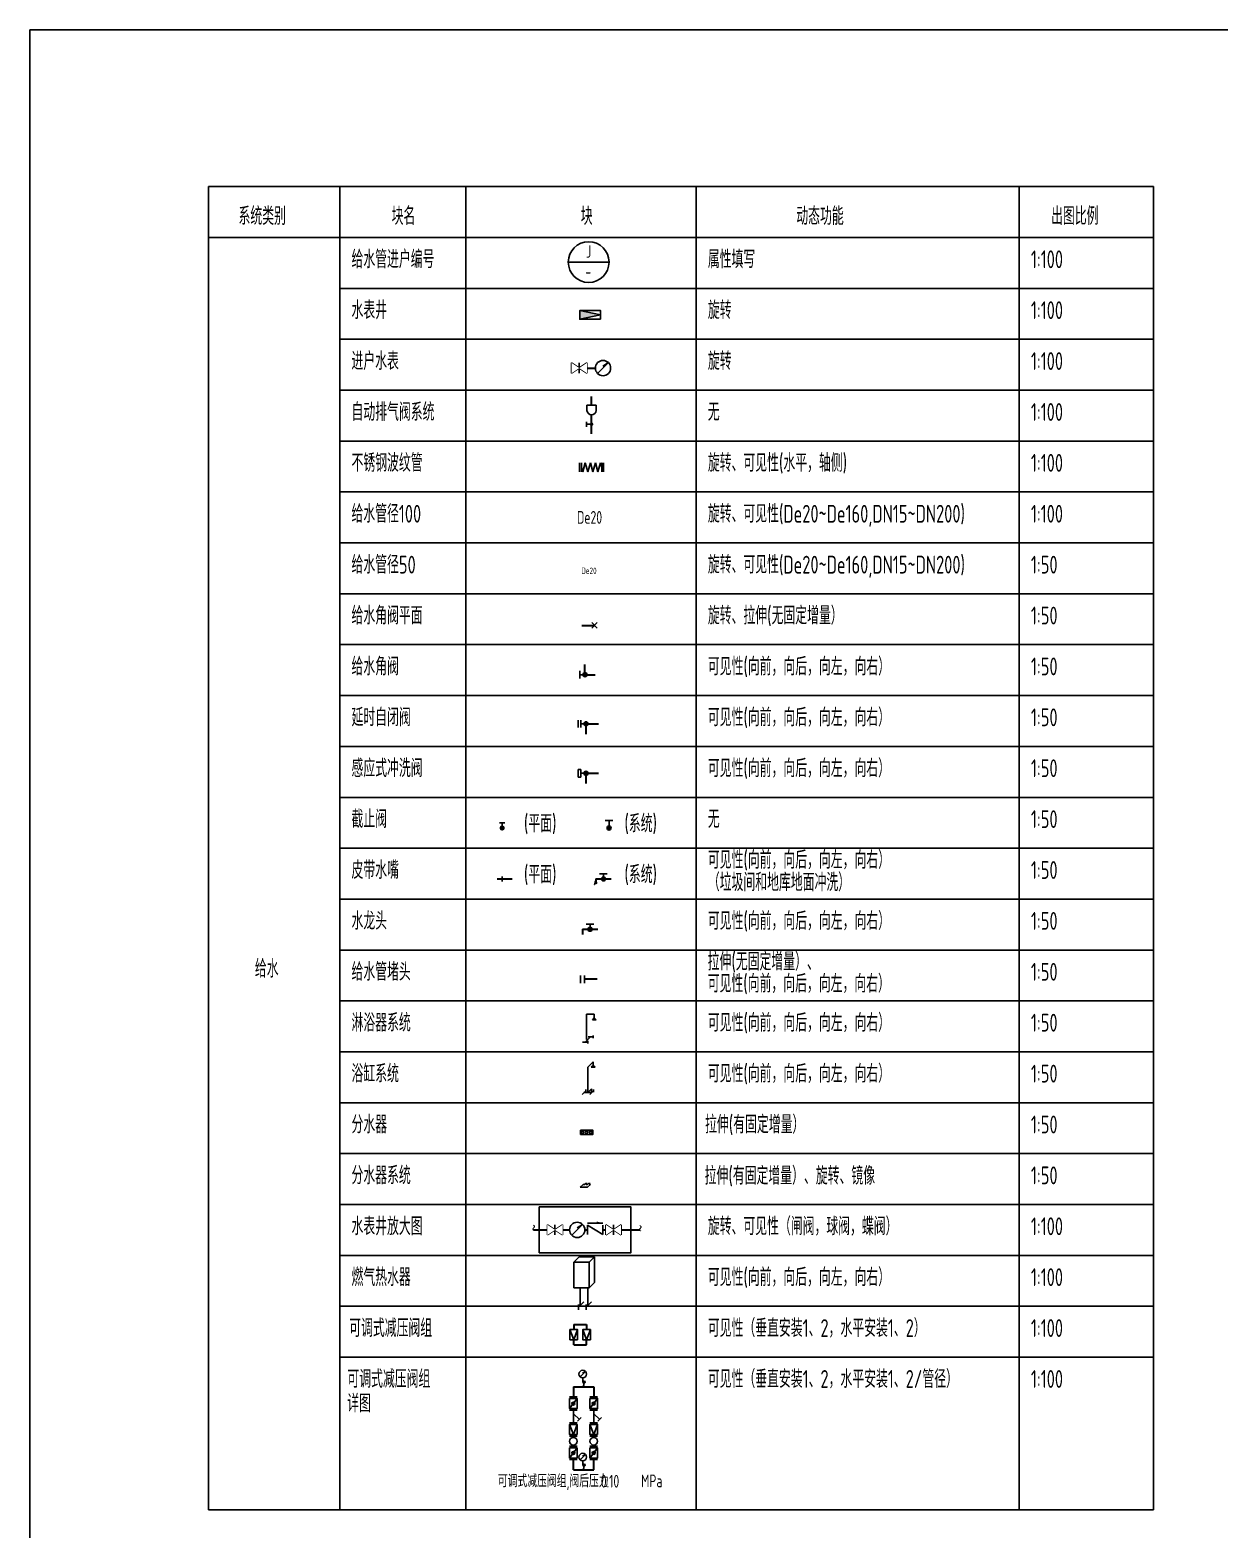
# Model space of a CAD drawing. Extents: x -973766 to 490869, y -74466 to 47007.
# Drawn here: x -497743 to -474392, y -27044 to 2410 of the extents above; entities that cross this region are included whole.
import ezdxf
from ezdxf.enums import TextEntityAlignment as Align

# ---------------------------------------------------------------- set-up
doc = ezdxf.new("R2010")
doc.units = 0
doc.header["$LTSCALE"] = 100
doc.header["$MEASUREMENT"] = 0
doc.linetypes.add('CENTER2', pattern=[28.575, 19.05, -3.175, 3.175, -3.175])
for name, color, linetype in [('W-NOTE', 40, 'Continuous'), ('W-WSUP-DIMS', 41, 'Continuous'), ('W-WSUP-EQPM', 3, 'Continuous'), ('W-WSUP-NOTE', 40, 'Continuous')]:
    doc.layers.add(name, color=color, linetype=linetype)
doc.layers.add('W-WSUP-COOL-PIPE', color=3, linetype='TH_PL01-100_J', lineweight=30)
doc.styles.add('TH-STYLE1', font='Stfangso_1.ttf', dxfattribs={"width": 0.8})
doc.styles.add('TH-STYLE3', font='tssdeng.shx', dxfattribs={"width": 0.8, "bigfont": 'tssdchn.shx'})
doc.linetypes.add('TH_PL01-100_J', pattern='A,25,["J",TH-STYLE3,S=3,R=0,X=1.1,Y=-1.25],-3.5', length=28.5)

# ---------------------------------------------------------------- blocks, each defined once
blk = doc.blocks.new('*U189')
blk.add_hatch(color=256).paths.add_polyline_path([(-410, 85), (-410, -85), (0, 0)])
for p in [(-410, 85), (-410, -85)]:
    blk.add_line(p, (0, 0))
blk.add_lwpolyline([(0, -85), (0, 85), (-410, 85), (-410, -85)], close=True)
blk = doc.blocks.new('*U350')
for p, q in [((50, 75), (-50, 225)), ((-50, 225), (50, 225)), ((50, 225), (-50, 75)), ((-50, 150), (50, 150)), ((-50, 75), (50, 75))]:
    blk.add_line(p, q)
blk.add_wipeout([(50, 225), (-50, 225), (0, 150), (50, 75), (-50, 75), (0, 150)])
blk = doc.blocks.new('*U351')
at = {"layer": 'W-WSUP-COOL-PIPE'}
blk.add_line((167, 0), (250, 0), dxfattribs=at)
at = {"layer": 'W-WSUP-EQPM'}
for q in [(272, -53), (323, 20)]:
    blk.add_line((378, 53), q, dxfattribs=at)
blk.add_circle((325, 0), 75, dxfattribs=at)
at = {"layer": 'W-WSUP-EQPM', "rotation": 90}
blk.add_blockref('*U350', (242, 0), dxfattribs=at)
blk = doc.blocks.new('自动排气阀系统')
at = {"layer": 'W-WSUP-COOL-PIPE'}
for p, q in [((0, 563), (0, 732)), ((0, 0), (0, 373))]:
    blk.add_line(p, q, dxfattribs=at)
at = {"layer": 'W-WSUP-EQPM'}
for p, q in [((-92, 456), (-92, 563)), ((-92, 563), (92, 563)), ((92, 563), (92, 456)), ((-100, 237), (-100, 137)), ((0, 187), (-100, 187))]:
    blk.add_line(p, q, dxfattribs=at)
at = {"layer": 'W-WSUP-EQPM', "const_width": 33.8}
blk.add_lwpolyline([(-12, 175, -1), (12, 199, -1)], format="xyb", close=True, dxfattribs=at)
at = {"layer": 'W-WSUP-EQPM'}
blk.add_arc((0, 466), 92.5, 186.0401, 353.9599, dxfattribs=at)
blk = doc.blocks.new('*U176')
for p, q in [((0, 90), (0, -90)), ((35, 90), (35, -90)), ((60, -90), (110, 90)), ((110, 90), (160, -90)), ((160, -90), (210, 90)), ((210, 90), (260, -90)), ((260, -90), (310, 90)), ((310, 90), (360, -90)), ((360, -90), (410, 90)), ((410, 90), (435, 0)), ((435, 90), (435, -90)), ((470, 90), (470, -90)), ((35, 0), (60, -90))]:
    blk.add_line(p, q)
blk = doc.blocks.new('*U258')
at = {"layer": 'W-WSUP-DIMS', "style": 'TH-STYLE3', "width": 0.7}
blk.add_text('De20', height=250, dxfattribs=at).set_placement((41, 23))
blk = doc.blocks.new('*U259')
at = {"layer": 'W-WSUP-DIMS', "style": 'TH-STYLE3', "width": 0.7}
blk.add_text('De20', height=125, dxfattribs=at).set_placement((41, 23))
blk = doc.blocks.new('*U190')
at = {"layer": 'W-WSUP-COOL-PIPE'}
blk.add_line((0, 0), (250, 0), dxfattribs=at)
at = {"layer": 'W-WSUP-EQPM'}
for p, q in [((303, -53), (197, 53)), ((303, 53), (197, -53))]:
    blk.add_line(p, q, dxfattribs=at)
blk = doc.blocks.new('*U232')
at = {"layer": 'W-WSUP-EQPM'}
h = blk.add_hatch(color=256, dxfattribs=at)
h.paths.add_polyline_path([(-160, 0, -0.198912), (-172, -28), (-200, 0), (-200, 40, -0.414214)])
h.paths.add_polyline_path([(-200, 0), (-228, 28, -0.198912), (-200, 40)])
h.paths.add_polyline_path([(-172, -28, -0.668179), (-240, 0, -0.198912), (-228, 28), (-200, 0)])
at = {"layer": 'W-WSUP-COOL-PIPE'}
for q in [(-200, 200), (0, 0)]:
    blk.add_line((-200, 0), q, dxfattribs=at)
at = {"layer": 'W-WSUP-EQPM'}
for p, q in [((-300, -75), (-300, 75)), ((-200, 0), (-300, 0))]:
    blk.add_line(p, q, dxfattribs=at)
blk.add_circle((-200, 0), 40, dxfattribs=at)
blk = doc.blocks.new('*U207')
at = {"layer": 'W-WSUP-EQPM'}
h = blk.add_hatch(color=256, dxfattribs=at)
h.paths.add_polyline_path([(-210, 0, -0.198912), (-222, -28), (-250, 0), (-250, 40, -0.414214)])
h.paths.add_polyline_path([(-250, 0), (-278, 28, -0.198912), (-250, 40)])
h.paths.add_polyline_path([(-222, -28, -0.668179), (-290, 0, -0.198912), (-278, 28), (-250, 0)])
at = {"layer": 'W-WSUP-COOL-PIPE'}
for q in [(-250, -200), (0, 0)]:
    blk.add_line((-250, 0), q, dxfattribs=at)
at = {"layer": 'W-WSUP-EQPM'}
for p, q in [((-400, -75), (-400, 75)), ((-350, -75), (-350, 75)), ((-250, 0), (-350, 0))]:
    blk.add_line(p, q, dxfattribs=at)
blk.add_circle((-250, 0), 40, dxfattribs=at)
blk = doc.blocks.new('*U183')
at = {"layer": 'W-WSUP-COOL-PIPE'}
blk.add_line((0, 0), (-250, 0), dxfattribs=at)
at = {"layer": 'W-WSUP-EQPM'}
for p, q in [((-325, -75), (-325, 75)), ((-250, -75), (-250, 75))]:
    blk.add_line(p, q, dxfattribs=at)
blk = doc.blocks.new('*U184')
at = {"layer": 'W-WSUP-EQPM'}
for p, q in [((78, 53), (78, 553)), ((78, 553), (228, 553)), ((228, 478), (191, 443)), ((191, 443), (266, 443)), ((228, 553), (228, 553)), ((228, 553), (228, 553)), ((228, 553), (228, 478)), ((228, 478), (266, 443)), ((0, 0), (100, 0)), ((50, 0), (156, 106)), ((78, 53), (103, 53)), ((100, 25), (100, -25)), ((106, 106), (206, 106)), ((206, 131), (206, 81))]:
    blk.add_line(p, q, dxfattribs=at)
blk = doc.blocks.new('*U185')
at = {"layer": 'W-WSUP-EQPM'}
for p, q in [((110, 535), (216, 641)), ((216, 641), (216, 641)), ((216, 641), (216, 641)), ((216, 641), (216, 566)), ((110, 36), (110, 535)), ((216, 566), (179, 531)), ((179, 531), (254, 531)), ((216, 566), (254, 531)), ((0, 0), (71, 71)), ((35, 35), (185, 35)), ((71, 96), (71, 46)), ((110, 35), (181, 106)), ((150, 0), (221, 71)), ((181, 106), (181, 56)), ((221, 96), (221, 46))]:
    blk.add_line(p, q, dxfattribs=at)
blk = doc.blocks.new('*U186')
at = {"layer": 'W-WSUP-EQPM'}
blk.add_lwpolyline([(0, -80), (240, -80), (240, 0), (0, 0)], close=True, dxfattribs=at)
for centre in [(40, -40), (120, -40), (120, -40), (200, -40)]:
    blk.add_circle(centre, 25, dxfattribs=at)
blk = doc.blocks.new('*U187')
at = {"layer": 'W-WSUP-EQPM'}
for p, q in [((57, 57), (0, 0)), ((0, 0), (145, 0)), ((57, 57), (86, 57)), ((106, 77), (86, 57)), ((135, 77), (106, 77)), ((115, 57), (135, 77)), ((115, 57), (144, 57)), ((164, 77), (144, 57)), ((164, 77), (144, 57)), ((145, 0), (202, 57)), ((193, 77), (164, 77)), ((193, 77), (164, 77)), ((173, 57), (193, 77)), ((173, 57), (193, 77)), ((173, 57), (202, 57)), ((173, 57), (202, 57))]:
    blk.add_line(p, q, dxfattribs=at)
blk = doc.blocks.new('*U291')
for p, q in [((-225, 135), (75, 135)), ((-225, 90), (-225, -90)), ((-225, 90), (75, -90)), ((75, 90), (75, -90))]:
    blk.add_line(p, q)
blk.add_solid([(-45, 165), (-45, 135), (75, 135)])
blk = doc.blocks.new('*U290')
for p, q in [((100, -75), (-100, 225)), ((-100, 225), (100, 225)), ((100, 225), (-100, -75)), ((-100, 75), (100, 75)), ((-100, -75), (100, -75))]:
    blk.add_line(p, q)
blk.add_wipeout([(100, 225), (-100, 225), (0, 75), (100, -75), (-100, -75), (0, 75)])
blk = doc.blocks.new('*U305')
blk.add_lwpolyline([(0, -450), (1800, -450), (1800, 450), (0, 450)], close=True)
at = {"layer": 'W-WSUP-COOL-PIPE'}
for p, q in [((-116, 0), (233, 0)), ((458, 0), (595, 0)), ((895, 0), (945, 0)), ((1607, 0), (1978, 0))]:
    blk.add_line(p, q, dxfattribs=at)
at = {"layer": 'W-WSUP-EQPM'}
for q in [(639, -106), (741, 41)]:
    blk.add_line((851, 106), q, dxfattribs=at)
blk.add_circle((745, 0), 150, dxfattribs=at)
blk.add_blockref('*U291', (1170, 0), dxfattribs=at)
at = {"layer": 'W-NOTE', "style": 'TH-STYLE1', "width": 0.8}
for p in [(-235, 108), (1858, 99)]:
    blk.add_text('~', height=250, rotation=270, dxfattribs=at).set_placement(p)
at = {"layer": 'W-WSUP-EQPM', "rotation": 90}
for p in [(383, 0), (1532, 0)]:
    blk.add_blockref('*U290', p, dxfattribs=at)
at = {"layer": 'W-WSUP-COOL-PIPE'}
blk.add_line((1245, 0), (1307, 0), dxfattribs=at)
blk = doc.blocks.new('*U195')
at = {"layer": 'W-WSUP-COOL-PIPE'}
for p, q in [((0, 400), (250, 400)), ((0, 400), (0, 300)), ((250, 400), (250, 300)), ((0, 0), (0, 100)), ((0, 0), (250, 0)), ((250, 0), (250, 100))]:
    blk.add_line(p, q, dxfattribs=at)
at = {"layer": 'W-WSUP-EQPM'}
for p, q in [((-75, 300), (0, 100)), ((0, 100), (75, 300)), ((175, 300), (250, 100)), ((250, 100), (325, 300))]:
    blk.add_line(p, q, dxfattribs=at)
for points in [[(75, 100), (75, 300), (-75, 300), (-75, 100)], [(325, 100), (325, 300), (175, 300), (175, 100)]]:
    blk.add_lwpolyline(points, close=True, dxfattribs=at)
blk = doc.blocks.new('*U191')
at = {"layer": 'W-WSUP-EQPM'}
for p, q in [((-199, 776), (-93, 882)), ((-199, 776), (101, 776)), ((-199, 776), (-199, 276)), ((-93, 882), (207, 882)), ((101, 776), (207, 882)), ((101, 776), (101, 276)), ((207, 882), (207, 382)), ((101, 276), (207, 382)), ((-199, 276), (101, 276)), ((-106, -106), (0, 0)), ((-71, 276), (-71, -71)), ((44, -106), (150, 0)), ((79, 276), (79, -71)), ((-106, -56), (-106, -156)), ((44, -56), (44, -156))]:
    blk.add_line(p, q, dxfattribs=at)
blk = doc.blocks.new('给水进户管编号')
at = {"layer": 'W-WSUP-EQPM'}
blk.add_circle((0, 400), 400, dxfattribs=at)
at = {"layer": 'W-WSUP-NOTE'}
blk.add_line((400, 400), (-400, 400), dxfattribs=at)
at = {"layer": 'W-WSUP-NOTE', "style": 'TH-STYLE3', "width": 0.7}
blk.add_text('J', height=250, dxfattribs=at).set_placement((0, 609), align=Align.MIDDLE)
at = {"layer": 'W-WSUP-NOTE', "style": 'TH-STYLE3', "width": 0.7, "flags": 8}
blk.add_attdef('-', text='', height=250, dxfattribs=at).set_placement((-8, 88), align=Align.CENTER)
blk = doc.blocks.new('*U323')
at = {"layer": 'W-WSUP-EQPM'}
h = blk.add_hatch(color=256, dxfattribs=at)
h.paths.add_polyline_path([(85, 1274, 0.135933), (100, 1270, 0.760667), (115, 1326)])
h.paths.add_polyline_path([(115, 1326, 0.135933), (100, 1330, 0.760667), (85, 1274)])
h = blk.add_hatch(color=256, dxfattribs=at)
h.paths.add_polyline_path([(485, 1274, 0.135933), (500, 1270, 0.760667), (515, 1326)])
h.paths.add_polyline_path([(515, 1326, 0.135933), (500, 1330, 0.760667), (485, 1274)])
h = blk.add_hatch(color=256, dxfattribs=at)
h.paths.add_polyline_path([(85, 304, 0.135933), (100, 300, 0.760667), (115, 356)])
h.paths.add_polyline_path([(115, 356, 0.135933), (100, 360, 0.760667), (85, 304)])
h = blk.add_hatch(color=256, dxfattribs=at)
h.paths.add_polyline_path([(485, 304, 0.135933), (500, 300, 0.760667), (515, 356)])
h.paths.add_polyline_path([(515, 356, 0.135933), (500, 360, 0.760667), (485, 304)])
at = {"layer": 'W-WSUP-COOL-PIPE'}
for p, q in [((100, 1630), (500, 1630)), ((100, 1630), (100, 1430)), ((500, 1630), (500, 1430)), ((100, 0), (100, 200)), ((100, 0), (500, 0)), ((500, 0), (500, 200))]:
    blk.add_line(p, q, dxfattribs=at)
at = {"layer": 'W-WSUP-EQPM'}
for p, q in [((338, 1932), (232, 1826)), ((338, 1932), (283, 1899)), ((25, 1430), (175, 1430)), ((175, 1400), (25, 1200)), ((425, 1430), (575, 1430)), ((575, 1400), (425, 1200)), ((25, 1170), (175, 1170)), ((25, 920), (175, 920)), ((25, 890), (100, 690)), ((100, 920), (100, 1170)), ((100, 1101), (218, 990)), ((100, 690), (175, 890)), ((183, 955), (254, 1026)), ((425, 1170), (575, 1170)), ((425, 920), (575, 920)), ((425, 890), (500, 690)), ((500, 920), (500, 1170)), ((500, 1101), (618, 990)), ((500, 690), (575, 890)), ((583, 955), (654, 1026)), ((25, 660), (175, 660)), ((425, 660), (575, 660)), ((25, 460), (175, 460)), ((175, 430), (25, 230)), ((338, 302), (232, 196)), ((338, 302), (283, 269)), ((425, 460), (575, 460)), ((575, 430), (425, 230)), ((25, 200), (175, 200)), ((425, 200), (575, 200))]:
    blk.add_line(p, q, dxfattribs=at)
for points in [[(25, 1400), (25, 1200), (175, 1200), (175, 1400)], [(425, 1400), (425, 1200), (575, 1200), (575, 1400)], [(175, 690), (175, 890), (25, 890), (25, 690)], [(575, 690), (575, 890), (425, 890), (425, 690)], [(25, 430), (25, 230), (175, 230), (175, 430)], [(425, 430), (425, 230), (575, 230), (575, 430)]]:
    blk.add_lwpolyline(points, close=True, dxfattribs=at)
for centre, radius in [((285, 1879), 75), ((100, 1300), 30), ((500, 1300), 30), ((100, 560), 75), ((500, 560), 75), ((100, 330), 30), ((285, 249), 75), ((500, 330), 30)]:
    blk.add_circle(centre, radius, dxfattribs=at)
for points in [[(300, 1630), (300, 1707), (300, 1732), (332, 1732), (332, 1711), (312, 1705), (290, 1713), (285, 1737), (285, 1804)], [(300, 0), (300, 77), (300, 102), (332, 102), (332, 81), (312, 75), (290, 83), (285, 107), (285, 174)]]:
    blk.add_spline(points, degree=3, dxfattribs=at)
at = {"layer": 'W-WSUP-EQPM', "style": 'TH-STYLE3', "width": 0.7}
blk.add_attdef('YL', (724, -325), '', height=250, dxfattribs=at)
at = {"layer": 'W-WSUP-NOTE', "style": 'TH-STYLE3', "width": 0.7}
blk.add_text('可调式减压阀组,阀后压力      MPa', height=250, dxfattribs=at).set_placement((-1382, -344))
blk = doc.blocks.new('*U182')
at = {"layer": 'W-WSUP-EQPM'}
h = blk.add_hatch(color=256, dxfattribs=at)
h.paths.add_polyline_path([(-150, -40, 0.198912), (-122, -28), (-150, 0), (-190, 0, 0.414214)])
h.paths.add_polyline_path([(-150, 0), (-178, 28, 0.198912), (-190, 0)])
h.paths.add_polyline_path([(-122, -28, 0.668179), (-150, 40, 0.198912), (-178, 28), (-150, 0)])
at = {"layer": 'W-WSUP-COOL-PIPE'}
for q in [(0, 0), (-300, -100)]:
    blk.add_line((-300, 0), q, dxfattribs=at)
at = {"layer": 'W-WSUP-EQPM'}
for p, q in [((-75, 100), (-225, 100)), ((-150, 0), (-150, 100))]:
    blk.add_line(p, q, dxfattribs=at)
blk.add_circle((-150, 0), 40, dxfattribs=at)
blk = doc.blocks.new('*U205')
at = {"layer": 'W-WSUP-COOL-PIPE'}
blk.add_line((-300, 0), (0, 0), dxfattribs=at)
at = {"layer": 'W-WSUP-EQPM'}
blk.add_line((-200, -50), (-200, 50), dxfattribs=at)
blk = doc.blocks.new('*U233')
at = {"layer": 'W-WSUP-EQPM'}
h = blk.add_hatch(color=256, dxfattribs=at)
h.paths.add_polyline_path([(-150, -40, 0.198912), (-122, -28), (-150, 0), (-190, 0, 0.414214)])
h.paths.add_polyline_path([(-150, 0), (-178, 28, 0.198912), (-190, 0)])
h.paths.add_polyline_path([(-122, -28, 0.668179), (-150, 40, 0.198912), (-178, 28), (-150, 0)])
at = {"layer": 'W-WSUP-COOL-PIPE'}
for q in [(0, 0), (-300, -70)]:
    blk.add_line((-300, 0), q, dxfattribs=at)
at = {"layer": 'W-WSUP-EQPM'}
for p, q in [((-75, 100), (-225, 100)), ((-150, 0), (-150, 100))]:
    blk.add_line(p, q, dxfattribs=at)
blk.add_circle((-150, 0), 40, dxfattribs=at)
at = {"layer": 'W-WSUP-NOTE', "linetype": 'CENTER2'}
for p, q in [((-308, -97), (-329, -96)), ((-329, -96), (-323, -102)), ((-327, -108), (-329, -108)), ((-329, -108), (-328, -109)), ((-328, -109), (-329, -109)), ((-329, -109), (-329, -110)), ((-329, -110), (-329, -110)), ((-329, -110), (-329, -110)), ((-329, -110), (-329, -110)), ((-328, -48), (-272, -92)), ((-323, -102), (-328, -104)), ((-328, -104), (-324, -105)), ((-324, -105), (-328, -106)), ((-328, -106), (-327, -108)), ((-272, -92), (-320, -78)), ((-320, -78), (-308, -97))]:
    blk.add_line(p, q, dxfattribs=at)
blk = doc.blocks.new('*U209')
at = {"layer": 'W-WSUP-EQPM'}
h = blk.add_hatch(color=256, dxfattribs=at)
h.paths.add_polyline_path([(-210, 0, -0.198912), (-222, -28), (-250, 0), (-250, 40, -0.414214)])
h.paths.add_polyline_path([(-250, 0), (-278, 28, -0.198912), (-250, 40)])
h.paths.add_polyline_path([(-222, -28, -0.668179), (-290, 0, -0.198912), (-278, 28), (-250, 0)])
at = {"layer": 'W-WSUP-COOL-PIPE'}
for q in [(-250, -200), (0, 0)]:
    blk.add_line((-250, 0), q, dxfattribs=at)
at = {"layer": 'W-WSUP-EQPM'}
for p, q in [((-400, -75), (-400, 75)), ((-350, -75), (-350, 75)), ((-250, 0), (-350, 0))]:
    blk.add_line(p, q, dxfattribs=at)
at = {"layer": 'W-WSUP-EQPM', "linetype": 'CENTER2'}
for p, q in [((-400, 75), (-350, 75)), ((-350, -75), (-400, -75))]:
    blk.add_line(p, q, dxfattribs=at)
at = {"layer": 'W-WSUP-EQPM'}
blk.add_circle((-250, 0), 40, dxfattribs=at)
blk = doc.blocks.new('截止阀')
for p, q in [((-0.5, 1), (0.5, 1)), ((0, 0), (0, 1))]:
    blk.add_line(p, q)
at = {"const_width": 0.5}
blk.add_lwpolyline([(-0.25, 0, 1), (0.25, 0, 1)], format="xyb", close=True, dxfattribs=at)
blk = doc.blocks.new('*U312')
h = blk.add_hatch(color=256)
h.paths.add_polyline_path([(0, -40, 0.198912), (28, -28), (0, 0), (-40, 0, 0.414214)])
h.paths.add_polyline_path([(0, 0), (-28, 28, 0.198912), (-40, 0)])
h.paths.add_polyline_path([(28, -28, 0.668179), (0, 40, 0.198912), (-28, 28), (0, 0)])
for p, q in [((75, 150), (-75, 150)), ((0, 0), (0, 150))]:
    blk.add_line(p, q)
blk.add_circle((0, 0), 40)
blk = doc.blocks.new('*U241')
at = {"layer": 'W-NOTE'}
blk.add_lwpolyline([(0, 0), (1146, 0), (1146, 574), (0, 574)], close=True, dxfattribs=at)

msp = doc.modelspace()

# ---------------------------------------------------------------- linework, layer by layer
for p, q in [((-494237.21, -668.04), (-475680.95, -668.04)), ((-494237.21, -668.04), (-494237.21, -26668.04)), ((-491660.21, -668.04), (-491660.21, -26668.04)), ((-489181.19, -668.04), (-489181.19, -26668.04)), ((-484662.13, -668.04), (-484662.13, -26668.04)), ((-478317.47, -668.04), (-478317.47, -26668.04)), ((-475680.95, -668.04), (-475680.95, -26668.04)), ((-494237.21, -1668.04), (-475680.95, -1668.04)), ((-491660.21, -2668.04), (-475680.95, -2668.04)), ((-491660.21, -3668.04), (-475680.95, -3668.04)), ((-491660.21, -4668.04), (-475680.95, -4668.04)), ((-491660.21, -5668.04), (-475680.95, -5668.04)), ((-491660.21, -6668.04), (-475680.95, -6668.04)), ((-491660.21, -7668.04), (-475680.95, -7668.04)), ((-491660.21, -8668.04), (-475680.95, -8668.04)), ((-491660.21, -9668.04), (-475680.95, -9668.04)), ((-491660.21, -10668.04), (-475680.95, -10668.04)), ((-491660.21, -11668.04), (-475680.95, -11668.04)), ((-491660.21, -12668.04), (-475680.95, -12668.04)), ((-491660.21, -13668.04), (-475680.95, -13668.04)), ((-491660.21, -14668.04), (-475680.95, -14668.04)), ((-491660.21, -15668.04), (-475680.95, -15668.04)), ((-491660.21, -16668.04), (-475680.95, -16668.04)), ((-491660.21, -17668.04), (-475680.95, -17668.04)), ((-491660.21, -18668.04), (-475680.95, -18668.04)), ((-491660.21, -19668.04), (-475680.95, -19668.04)), ((-491660.21, -20668.04), (-475680.95, -20668.04)), ((-491660.21, -21668.04), (-475680.95, -21668.04)), ((-491660.21, -22668.04), (-475680.95, -22668.04)), ((-491660.21, -23668.04), (-475680.95, -23668.04)), ((-494237.21, -26668.04), (-475680.95, -26668.04))]:
    msp.add_line(p, q)

# ---------------------------------------------------------------- block references
ref = msp.add_blockref('*U323', (-487172.1, -25879.28))
ref.add_attrib('YL', '0.10', (-486532.47, -26230.56), dxfattribs={"layer": 'W-WSUP-EQPM', "height": 250, "style": 'TH-STYLE3', "width": 0.7})
at = {"layer": 'W-WSUP-DIMS'}
for name, p in [('*U258', (-487041.18, -7315.27)), ('*U259', (-486955.14, -8301.03))]:
    msp.add_blockref(name, p, dxfattribs=at)
at = {"layer": 'W-WSUP-EQPM'}
ref = msp.add_blockref('给水进户管编号', (-486770.74, -2551.07), dxfattribs=at)
ref.add_attrib('-', '-', dxfattribs={"layer": 'W-WSUP-NOTE', "height": 250, "style": 'TH-STYLE3', "width": 0.7}).set_placement((-486779.17, -2463.55), align=Align.CENTER)
for name, p in [('*U189', (-486537.36, -3189.49)), ('自动排气阀系统', (-486713.86, -5523.97)), ('*U176', (-486948.38, -6184.91)), ('*U190', (-486905.32, -9288.69)), ('*U232', (-486644.37, -10258.7)), ('*U207', (-486575.14, -11223.64)), ('*U209', (-486575.14, -12194.55)), ('*U312', (-486370.45, -13270.59)), ('*U205', (-488270.76, -14270.59)), ('*U233', (-486331, -14270.59)), ('*U182', (-486593.65, -15259.6)), ('*U183', (-486603.81, -16241.56)), ('*U184', (-486889.25, -17479.6)), ('*U185', (-486898.65, -18503.63)), ('*U186', (-486928.73, -19210.27)), ('*U187', (-486936.14, -20329.19)), ('*U195', (-487063.14, -23425.76))]:
    msp.add_blockref(name, p, dxfattribs=at)
for name, p, xscale, yscale, zscale in [('*U351', (-487139.68, -4233.25), 2, 2, 2), ('截止阀', (-488470.76, -13270.59), 100, 100, 100)]:
    msp.add_blockref(name, p, dxfattribs=dict(at, xscale=xscale, yscale=yscale, zscale=zscale))

# ---------------------------------------------------------------- texts
at = {"layer": 'W-NOTE', "style": 'TH-STYLE3', "width": 0.7}
for s, p in [('系统类别', (-493647.61, -1421.29)), ('块名', (-490641.44, -1421.29)), ('块', (-486926.56, -1421.29)), ('动态功能', (-482693.34, -1421.29)), ('出图比例', (-477689.57, -1421.29)), ('给水管进户编号', (-491428.77, -2270.92)), ('属性填写', (-484430.69, -2270.92)), ('1:100', (-478086.04, -2270.92)), ('水表井', (-491428.77, -3270.92)), ('旋转', (-484430.69, -3270.92)), ('1:100', (-478086.04, -3270.92)), ('进户水表', (-491428.77, -4270.92)), ('旋转', (-484430.69, -4270.92)), ('1:100', (-478086.04, -4270.92)), ('自动排气阀系统', (-491428.77, -5270.92)), ('无', (-484430.69, -5270.92)), ('1:100', (-478086.04, -5270.92)), ('不锈钢波纹管', (-491428.77, -6270.92)), ('旋转、可见性(水平，轴侧)', (-484430.69, -6270.92)), ('1:100', (-478086.04, -6270.92)), ('给水管径100', (-491428.77, -7270.92)), ('旋转、可见性(De20~De160,DN15~DN200)', (-484430.69, -7270.92)), ('1:100', (-478086.04, -7270.92)), ('给水管径50', (-491428.77, -8270.92)), ('旋转、可见性(De20~De160,DN15~DN200)', (-484430.69, -8270.92)), ('1:50', (-478086.04, -8270.92)), ('给水角阀平面', (-491428.77, -9270.92)), ('旋转、拉伸(无固定增量）', (-484430.69, -9270.92)), ('1:50', (-478086.04, -9270.92)), ('给水角阀', (-491428.77, -10270.92)), ('可见性(向前，向后，向左，向右）', (-484430.69, -10270.92)), ('1:50', (-478086.04, -10270.92)), ('延时自闭阀', (-491428.77, -11270.92)), ('可见性(向前，向后，向左，向右）', (-484430.69, -11270.92)), ('1:50', (-478086.04, -11270.92)), ('感应式冲洗阀', (-491428.77, -12270.92)), ('可见性(向前，向后，向左，向右）', (-484430.69, -12270.92)), ('1:50', (-478086.04, -12270.92)), ('截止阀', (-491428.77, -13270.92)), ('无', (-484430.69, -13270.92)), ('1:50', (-478086.04, -13270.92)), ('(平面)', (-488042.92, -13357.48)), ('(系统)', (-486069.09, -13357.48)), ('可见性(向前，向后，向左，向右）', (-484430.69, -14070.92)), ('皮带水嘴', (-491428.77, -14270.92)), ('(平面)', (-488042.92, -14357.48)), ('(系统)', (-486069.09, -14357.48)), ('（垃圾间和地库地面冲洗）', (-484430.69, -14511.82)), ('1:50', (-478086.04, -14270.92)), ('水龙头', (-491428.77, -15270.92)), ('可见性(向前，向后，向左，向右）', (-484430.69, -15270.92)), ('1:50', (-478086.04, -15270.92)), ('给水', (-493326.42, -16208.62)), ('给水管堵头', (-491428.77, -16270.92)), ('拉伸(无固定增量）、', (-484433.66, -16070.26)), ('可见性(向前，向后，向左，向右）', (-484433.66, -16502.46)), ('1:50', (-478086.04, -16270.92)), ('淋浴器系统', (-491428.77, -17270.92)), ('可见性(向前，向后，向左，向右）', (-484430.69, -17270.92)), ('1:50', (-478086.04, -17270.92)), ('浴缸系统', (-491428.77, -18270.92)), ('可见性(向前，向后，向左，向右）', (-484430.69, -18270.92)), ('1:50', (-478086.04, -18270.92)), ('分水器', (-491428.77, -19270.92)), ('拉伸(有固定增量）', (-484485.03, -19270.92)), ('1:50', (-478086.04, -19270.92)), ('分水器系统', (-491428.77, -20270.92)), ('拉伸(有固定增量）、旋转、镜像', (-484492.79, -20277.6)), ('1:50', (-478086.04, -20270.92)), ('水表井放大图', (-491428.77, -21270.92)), ('旋转、可见性（闸阀，球阀，蝶阀）', (-484430.69, -21270.92)), ('1:100', (-478086.04, -21270.92)), ('燃气热水器', (-491428.77, -22270.92)), ('可见性(向前，向后，向左，向右）', (-484430.69, -22270.92)), ('1:100', (-478086.04, -22270.92)), ('可调式减压阀组', (-491474.47, -23270.92)), ('可见性（垂直安装1、2，水平安装1、2）', (-484430.69, -23270.92)), ('1:100', (-478086.04, -23270.92)), ('可调式减压阀组', (-491509.87, -24270.92)), ('可见性（垂直安装1、2，水平安装1、2/管径）', (-484430.69, -24270.92)), ('1:100', (-478086.04, -24270.92)), ('详图', (-491514.56, -24749.64))]:
    msp.add_text(s, height=350, dxfattribs=at).set_placement(p)

# ---------------------------------------------------------------- next in the draw order: block references
at = {"layer": 'W-WSUP-EQPM'}
msp.add_blockref('*U305', (-487740.54, -21166.53), dxfattribs=at)

# ---------------------------------------------------------------- next in the draw order: block references
at = {"layer": 'W-NOTE', "xscale": 100, "yscale": 100, "zscale": 100}
msp.add_blockref('*U241', (-497742.62, -54990.5), dxfattribs=at)
at = {"layer": 'W-WSUP-EQPM'}
msp.add_blockref('*U191', (-486865.08, -22579.75), dxfattribs=at)

doc.saveas('drawing.dxf')
